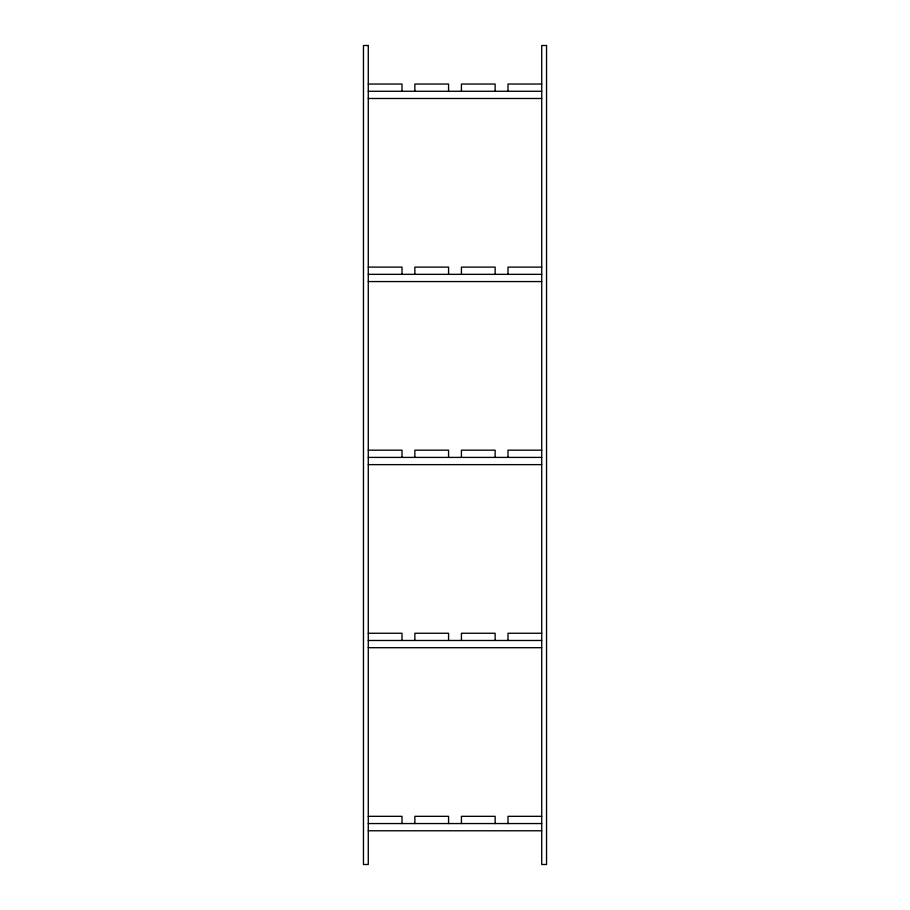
<?xml version="1.0" encoding="UTF-8"?>
<svg xmlns="http://www.w3.org/2000/svg" width="910" height="910" viewBox="0 0 910 910"><rect width="100%" height="100%" fill="white"/><g stroke="black" fill="none" stroke-linecap="round" stroke-linejoin="round"><path stroke-width="1.36" d="M368.277 84.038L402.004 84.038L402.004 91.273M541.723 84.038L507.996 84.038L507.996 91.273M368.277 91.273L541.723 91.273M368.277 98.496L541.723 98.496M368.277 267.108L402.004 267.108L402.004 274.342M541.723 267.108L507.996 267.108L507.996 274.342M368.277 274.342L541.723 274.342M368.277 281.565L541.723 281.565M368.277 450.177L402.004 450.177L402.004 457.411M541.723 450.177L507.996 450.177L507.996 457.411M368.277 457.411L541.723 457.411M368.277 464.635L541.723 464.635M368.277 633.258L402.004 633.258L402.004 640.481M541.723 633.258L507.996 633.258L507.996 640.481M368.277 640.481L541.723 640.481M368.277 647.704L541.723 647.704M368.277 816.327L402.004 816.327L402.004 823.55M541.723 816.327L507.996 816.327L507.996 823.55M368.277 823.55L541.723 823.55M368.277 830.773L541.723 830.773M495.142 91.273L495.142 84.038L461.427 84.038L461.427 91.273M495.142 274.342L495.142 267.108L461.427 267.108L461.427 274.342M495.142 457.411L495.142 450.177L461.427 450.177L461.427 457.411M495.142 640.481L495.142 633.258L461.427 633.258L461.427 640.481M495.142 823.55L495.142 816.327L461.427 816.327L461.427 823.55M448.573 91.273L448.573 84.038L414.858 84.038L414.858 91.273M448.573 274.342L448.573 267.108L414.858 267.108L414.858 274.342M448.573 457.411L448.573 450.177L414.858 450.177L414.858 457.411M448.573 640.481L448.573 633.258L414.858 633.258L414.858 640.481M448.573 823.55L448.573 816.327L414.858 816.327L414.858 823.55M368.277 45.5L363.465 45.5L363.465 864.5L368.277 864.5L368.277 45.5M546.535 45.5L541.723 45.5L541.723 864.5L546.535 864.5L546.535 45.5"/></g></svg>
